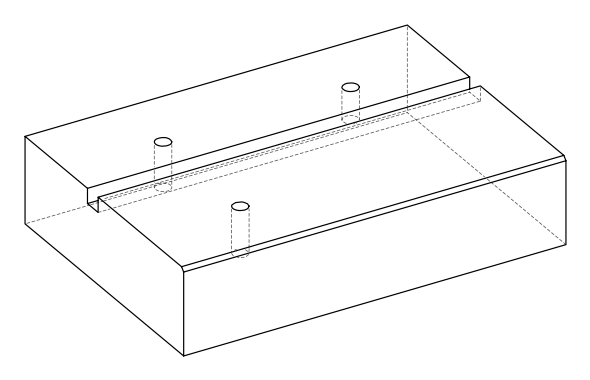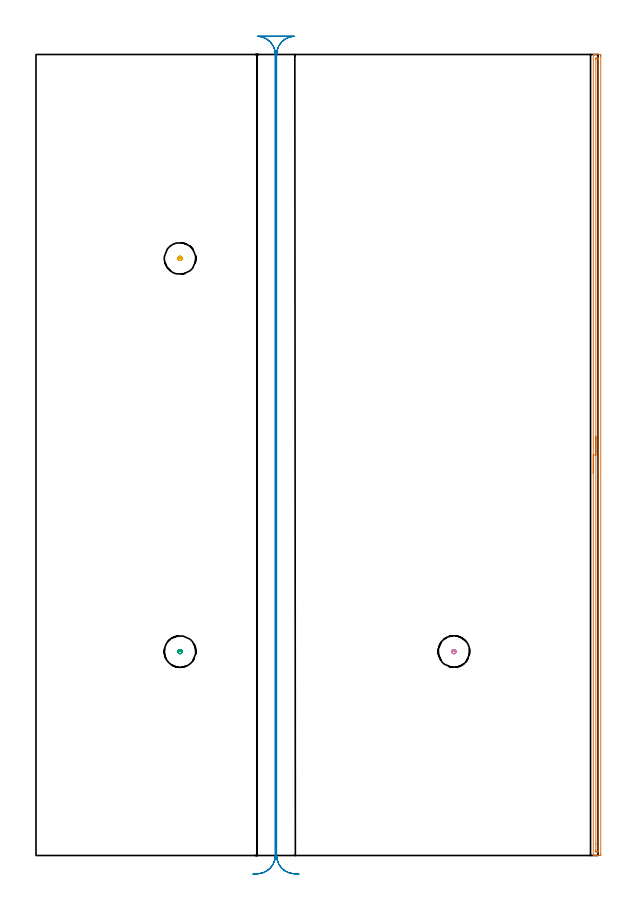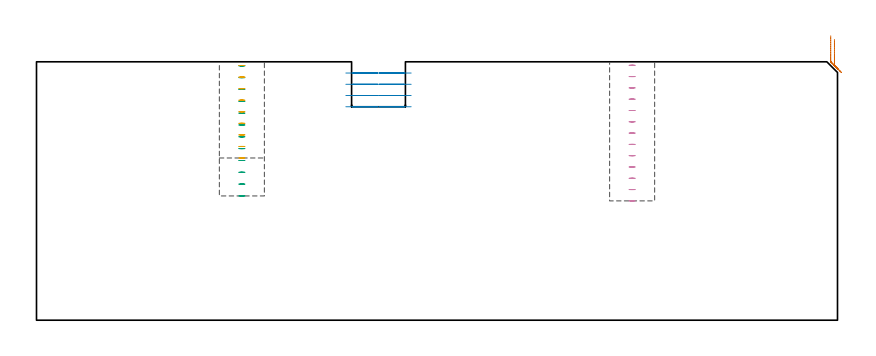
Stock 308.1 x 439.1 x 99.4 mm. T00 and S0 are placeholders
(PLAN: 5 operations, 2 tool changes, 16.5 min)
(1 AREA_MILL | FG_CHAMFER_SURFACE | UGT0205_001 | 7.19 min | 3691 mm3)
(2 MILL_RECTANGULAR_SLOT | SLOT_RECTANGULAR | UGT0201_104 | Follow Part, ap 5, ae 75% | 7.77 min | 157280 mm3)
(3 MILL_BLIND_HOLE_FROM_SOLID_MATERIAL | STEP1POCKET | UGT0201_133 | Spiral | 0.53 min | 12112 mm3)
(4 MILL_BLIND_HOLE_FROM_SOLID_MATERIAL_1 | STEP1POCKET_1 | UGT0201_133 | Spiral | 0.58 min | 12634 mm3)
(5 MILL_BLIND_HOLE_FROM_SOLID_MATERIAL_2 | STEP1POCKET_2 | UGT0201_133 | Spiral | 0.4 min | 8687 mm3)
(TOOL UGT0205_001 | Chamfer Mill 20 x 3 x 45 deg. | D20 FL50 Z2)
(TOOL UGT0201_104 | End Mill 20 mm | D20 FL22 Z2)
(TOOL UGT0201_133 | Carbide End Mill 15.0 | D15 FL30 Z4)
(OP 1 AREA_MILL)
G17 G21 G94 G90
T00 M6
G54
G17 G0 G90 X305.5 Y209.55 S1061 M3
G43 Z109.4 H0
G94 G1 Y209.588 Z108.528 F250.
Y209.702 Z107.663
Y209.891 Z106.812
Y210.153 Z105.98
Y210.487 Z105.174
Y210.89 Z104.4
Y211.358 Z103.664
Y211.89 Z102.972
Y212.479 Z102.329
Y213.122 Z101.739
Y213.814 Z101.208
Y214.55 Z100.74
Y215.324 Z100.337
Y216.13 Z100.003
Y216.962 Z99.741
Y217.814 Z99.552
Y218.678 Z99.438
Y219.55 Z99.4
Y438.925
X305.502 Y439.09 Z99.388
X305.619 Y439.098 Z99.273
X305.74 Y439.1 Z99.159
X305.998 Z98.901
X306.679 Z98.216
X307.89 Z97.006
X308.421 Z96.473
X309.027 Z95.868
X309.292 Y439.097 Z95.603
X309.593 Y439.09 Z95.303
X309.598 Y438.792 Z95.3
X309.6 Y438.479
Y438.163
Y0.621
X309.598 Y0.308
X309.593 Y0.01 Z95.303
X309.292 Y0. Z95.603
X309.027 Z95.868
X308.421 Z96.473
X307.89 Z97.006
X307.55 Z97.346
X307.019 Z97.877
X306.679 Z98.216
X305.74 Z99.159
X305.62 Z99.272
X305.599 Y0.001 Z99.293
X305.503 Y0.01 Z99.388
X305.5 Y0.175 Z99.4
Y219.55
X306.914 Z97.986
X306.915 Y436.45 Z97.985
X306.916 Y436.691 Z97.984
X306.92 Y437.017 Z97.98
X306.921 Y437.089 Z97.979
X307.019 Y437.094 Z97.881
X307.153 Y437.098 Z97.747
X307.55 Y437.099 Z97.35
X308.025 Y437.098 Z96.875
X308.15 Y437.093 Z96.75
X308.175 Y437.091 Z96.725
X308.179 Y437.047 Z96.721
X308.183 Y436.936 Z96.717
X308.185 Y436.691 Z96.715
X308.186 Y436.039 Z96.714
Y432.659
X308.185 Y2.65 Z96.715
X308.184 Y2.409 Z96.716
X308.18 Y2.083 Z96.72
X308.179 Y2.011 Z96.721
X308.081 Y2.006 Z96.819
X307.947 Y2.002 Z96.953
X307.55 Y2.001 Z97.35
X307.075 Y2.002 Z97.825
X306.95 Y2.007 Z97.95
X306.925 Y2.009 Z97.975
X306.921 Y2.053 Z97.979
X306.917 Y2.164 Z97.983
X306.915 Y2.409 Z97.985
X306.914 Y3.061 Z97.986
Y6.443
Y219.55
Y220.422 Z98.024
Y221.286 Z98.138
Y222.138 Z98.326
Y222.97 Z98.589
Y223.776 Z98.923
Y224.55 Z99.325
Y225.286 Z99.794
Y225.978 Z100.325
Y226.621 Z100.915
Y227.21 Z101.558
Y227.742 Z102.25
Y228.21 Z102.986
Y228.613 Z103.76
Y228.947 Z104.566
Y229.209 Z105.398
Y229.398 Z106.249
Y229.512 Z107.114
Y229.55 Z107.986
G0 Z109.4
M5
M2
(OP 2 MILL_RECTANGULAR_SLOT)
G17 G21 G94 G90
T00 M6
G54
G17 G0 G90 X144.117 Y-10.202 S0 M3
G43 Z109.4 H0
Z95.075
G94 G1 X141.126 Y-9.97 F250.
G2 X131.9 Y0. R10. F500.
G1 Y439.1
G2 X141.453 Y449.09 R10.
G1 X121.647
G2 X131.2 Y439.1 R10.
G1 Y0.
G2 X121.974 Y-9.97 R10.
G1 X118.983 Y-10.202 F250.
G0 X144.117 Z90.75
G1 X141.126 Y-9.97
G2 X131.9 Y0. R10. F500.
G1 Y439.1
G2 X141.453 Y449.09 R10.
G1 X121.647
G2 X131.2 Y439.1 R10.
G1 Y0.
G2 X121.974 Y-9.97 R10.
G1 X118.983 Y-10.202 F250.
G0 X144.117 Z86.425
G1 X141.126 Y-9.97
G2 X131.9 Y0. R10. F500.
G1 Y439.1
G2 X141.453 Y449.09 R10.
G1 X121.647
G2 X131.2 Y439.1 R10.
G1 Y0.
G2 X121.974 Y-9.97 R10.
G1 X118.983 Y-10.202 F250.
G0 X144.117 Z82.1
G1 X141.126 Y-9.97
G2 X131.9 Y0. R10. F500.
G1 Y439.1
G2 X141.453 Y449.09 R10.
G1 X121.647
G2 X131.2 Y439.1 R10.
G1 Y0.
G2 X121.974 Y-9.97 R10.
G1 X118.983 Y-10.202 F250.
G0 Z109.4
M5
M2
(OP 3 MILL_BLIND_HOLE_FROM_SOLID_MATERIAL)
G17 G21 G94 G90
T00 M6
G54
G17 G0 G90 X79. Y111.8 S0 M3
G43 Z109.4 H0
Z97.85
G94 G3 X79.575 Y112.375 R0.575 F250.
X79. Y112.95 R0.575
X77.85 Y111.8 R1.15
X79. Y112.95 R-1.15
X78.425 Y112.375 R0.575
X79. Y111.8 R0.575
G0 Z93.3
G3 X79.575 Y112.375 R0.575
X79. Y112.95 R0.575
X77.85 Y111.8 R1.15
X79. Y112.95 R-1.15
X78.425 Y112.375 R0.575
X79. Y111.8 R0.575
G0 Z88.75
G3 X79.575 Y112.375 R0.575
X79. Y112.95 R0.575
X77.85 Y111.8 R1.15
X79. Y112.95 R-1.15
X78.425 Y112.375 R0.575
X79. Y111.8 R0.575
G0 Z84.2
G3 X79.575 Y112.375 R0.575
X79. Y112.95 R0.575
X77.85 Y111.8 R1.15
X79. Y112.95 R-1.15
X78.425 Y112.375 R0.575
X79. Y111.8 R0.575
G0 Z79.65
G3 X79.575 Y112.375 R0.575
X79. Y112.95 R0.575
X77.85 Y111.8 R1.15
X79. Y112.95 R-1.15
X78.425 Y112.375 R0.575
X79. Y111.8 R0.575
G0 Z75.1
G3 X79.575 Y112.375 R0.575
X79. Y112.95 R0.575
X77.85 Y111.8 R1.15
X79. Y112.95 R-1.15
X78.425 Y112.375 R0.575
X79. Y111.8 R0.575
G0 Z70.55
G3 X79.575 Y112.375 R0.575
X79. Y112.95 R0.575
X77.85 Y111.8 R1.15
X79. Y112.95 R-1.15
X78.425 Y112.375 R0.575
X79. Y111.8 R0.575
G0 Z66.
G3 X79.575 Y112.375 R0.575
X79. Y112.95 R0.575
X77.85 Y111.8 R1.15
X79. Y112.95 R-1.15
X78.425 Y112.375 R0.575
X79. Y111.8 R0.575
G0 Z61.45
G3 X79.575 Y112.375 R0.575
X79. Y112.95 R0.575
X77.85 Y111.8 R1.15
X79. Y112.95 R-1.15
X78.425 Y112.375 R0.575
X79. Y111.8 R0.575
G0 Z56.9
G3 X79.575 Y112.375 R0.575
X79. Y112.95 R0.575
X77.85 Y111.8 R1.15
X79. Y112.95 R-1.15
X78.425 Y112.375 R0.575
X79. Y111.8 R0.575
G0 Z52.35
G3 X79.575 Y112.375 R0.575
X79. Y112.95 R0.575
X77.85 Y111.8 R1.15
X79. Y112.95 R-1.15
X78.425 Y112.375 R0.575
X79. Y111.8 R0.575
G0 Z47.8
G3 X79.575 Y112.375 R0.575
X79. Y112.95 R0.575
X77.85 Y111.8 R1.15
X79. Y112.95 R-1.15
X78.425 Y112.375 R0.575
X79. Y111.8 R0.575
G0 Z109.4
M5
M2
(OP 4 MILL_BLIND_HOLE_FROM_SOLID_MATERIAL_1)
G17 G21 G94 G90
T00 M6
G54
G17 G0 G90 X229.1 Y111.8 S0 M3
G43 Z109.4 H0
Z98.054
G94 G3 X229.675 Y112.375 R0.575 F250.
X229.1 Y112.95 R0.575
X227.95 Y111.8 R1.15
X229.1 Y112.95 R-1.15
X228.525 Y112.375 R0.575
X229.1 Y111.8 R0.575
G0 Z93.708
G3 X229.675 Y112.375 R0.575
X229.1 Y112.95 R0.575
X227.95 Y111.8 R1.15
X229.1 Y112.95 R-1.15
X228.525 Y112.375 R0.575
X229.1 Y111.8 R0.575
G0 Z89.362
G3 X229.675 Y112.375 R0.575
X229.1 Y112.95 R0.575
X227.95 Y111.8 R1.15
X229.1 Y112.95 R-1.15
X228.525 Y112.375 R0.575
X229.1 Y111.8 R0.575
G0 Z85.015
G3 X229.675 Y112.375 R0.575
X229.1 Y112.95 R0.575
X227.95 Y111.8 R1.15
X229.1 Y112.95 R-1.15
X228.525 Y112.375 R0.575
X229.1 Y111.8 R0.575
G0 Z80.669
G3 X229.675 Y112.375 R0.575
X229.1 Y112.95 R0.575
X227.95 Y111.8 R1.15
X229.1 Y112.95 R-1.15
X228.525 Y112.375 R0.575
X229.1 Y111.8 R0.575
G0 Z76.323
G3 X229.675 Y112.375 R0.575
X229.1 Y112.95 R0.575
X227.95 Y111.8 R1.15
X229.1 Y112.95 R-1.15
X228.525 Y112.375 R0.575
X229.1 Y111.8 R0.575
G0 Z71.977
G3 X229.675 Y112.375 R0.575
X229.1 Y112.95 R0.575
X227.95 Y111.8 R1.15
X229.1 Y112.95 R-1.15
X228.525 Y112.375 R0.575
X229.1 Y111.8 R0.575
G0 Z67.631
G3 X229.675 Y112.375 R0.575
X229.1 Y112.95 R0.575
X227.95 Y111.8 R1.15
X229.1 Y112.95 R-1.15
X228.525 Y112.375 R0.575
X229.1 Y111.8 R0.575
G0 Z63.285
G3 X229.675 Y112.375 R0.575
X229.1 Y112.95 R0.575
X227.95 Y111.8 R1.15
X229.1 Y112.95 R-1.15
X228.525 Y112.375 R0.575
X229.1 Y111.8 R0.575
G0 Z58.938
G3 X229.675 Y112.375 R0.575
X229.1 Y112.95 R0.575
X227.95 Y111.8 R1.15
X229.1 Y112.95 R-1.15
X228.525 Y112.375 R0.575
X229.1 Y111.8 R0.575
G0 Z54.592
G3 X229.675 Y112.375 R0.575
X229.1 Y112.95 R0.575
X227.95 Y111.8 R1.15
X229.1 Y112.95 R-1.15
X228.525 Y112.375 R0.575
X229.1 Y111.8 R0.575
G0 Z50.246
G3 X229.675 Y112.375 R0.575
X229.1 Y112.95 R0.575
X227.95 Y111.8 R1.15
X229.1 Y112.95 R-1.15
X228.525 Y112.375 R0.575
X229.1 Y111.8 R0.575
G0 Z45.9
G3 X229.675 Y112.375 R0.575
X229.1 Y112.95 R0.575
X227.95 Y111.8 R1.15
X229.1 Y112.95 R-1.15
X228.525 Y112.375 R0.575
X229.1 Y111.8 R0.575
G0 Z109.4
M5
M2
(OP 5 MILL_BLIND_HOLE_FROM_SOLID_MATERIAL_2)
G17 G21 G94 G90
T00 M6
G54
G17 G0 G90 X79. Y327.3 S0 M3
G43 Z109.4 H0
Z97.956
G94 G3 X79.575 Y327.875 R0.575 F250.
X79. Y328.45 R0.575
X77.85 Y327.3 R1.15
X79. Y328.45 R-1.15
X78.425 Y327.875 R0.575
X79. Y327.3 R0.575
G0 Z93.511
G3 X79.575 Y327.875 R0.575
X79. Y328.45 R0.575
X77.85 Y327.3 R1.15
X79. Y328.45 R-1.15
X78.425 Y327.875 R0.575
X79. Y327.3 R0.575
G0 Z89.067
G3 X79.575 Y327.875 R0.575
X79. Y328.45 R0.575
X77.85 Y327.3 R1.15
X79. Y328.45 R-1.15
X78.425 Y327.875 R0.575
X79. Y327.3 R0.575
G0 Z84.622
G3 X79.575 Y327.875 R0.575
X79. Y328.45 R0.575
X77.85 Y327.3 R1.15
X79. Y328.45 R-1.15
X78.425 Y327.875 R0.575
X79. Y327.3 R0.575
G0 Z80.178
G3 X79.575 Y327.875 R0.575
X79. Y328.45 R0.575
X77.85 Y327.3 R1.15
X79. Y328.45 R-1.15
X78.425 Y327.875 R0.575
X79. Y327.3 R0.575
G0 Z75.733
G3 X79.575 Y327.875 R0.575
X79. Y328.45 R0.575
X77.85 Y327.3 R1.15
X79. Y328.45 R-1.15
X78.425 Y327.875 R0.575
X79. Y327.3 R0.575
G0 Z71.289
G3 X79.575 Y327.875 R0.575
X79. Y328.45 R0.575
X77.85 Y327.3 R1.15
X79. Y328.45 R-1.15
X78.425 Y327.875 R0.575
X79. Y327.3 R0.575
G0 Z66.844
G3 X79.575 Y327.875 R0.575
X79. Y328.45 R0.575
X77.85 Y327.3 R1.15
X79. Y328.45 R-1.15
X78.425 Y327.875 R0.575
X79. Y327.3 R0.575
G0 Z62.4
G3 X79.575 Y327.875 R0.575
X79. Y328.45 R0.575
X77.85 Y327.3 R1.15
X79. Y328.45 R-1.15
X78.425 Y327.875 R0.575
X79. Y327.3 R0.575
G0 Z109.4
M5
M2
